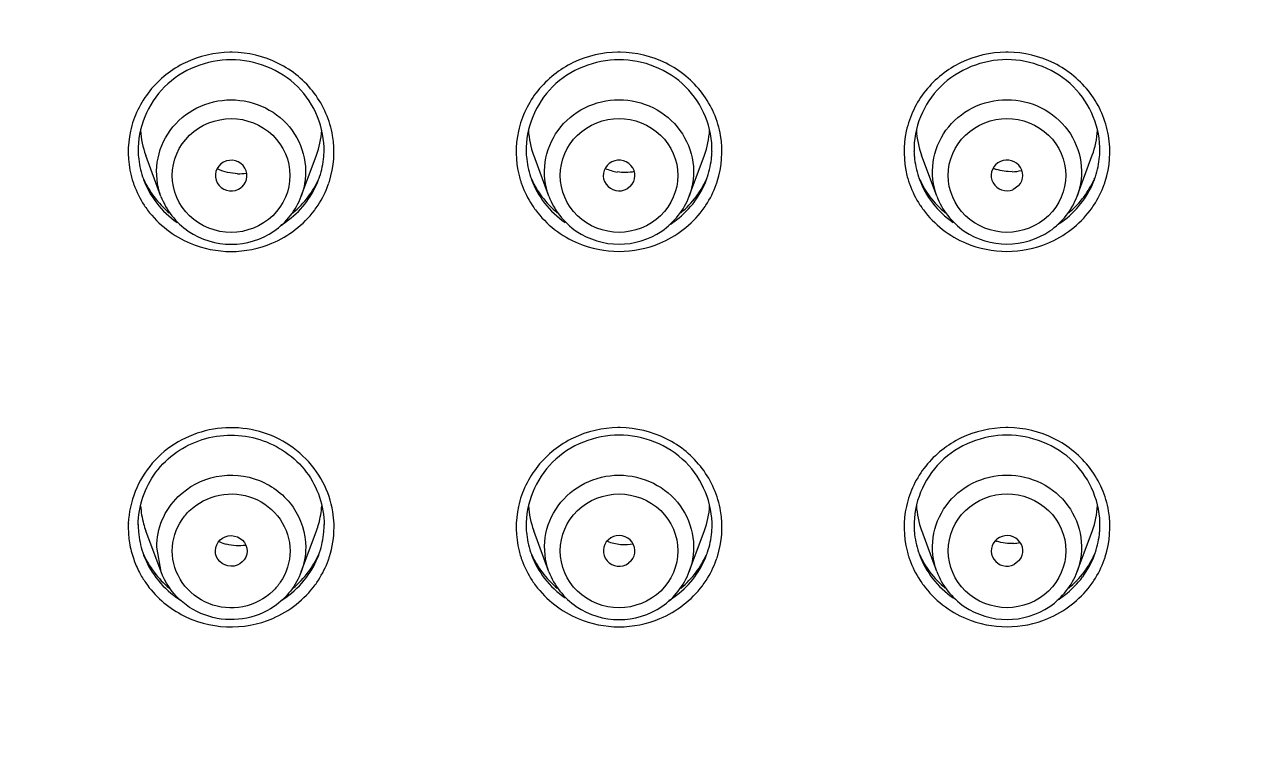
# Model space of a CAD drawing. Extents: x 1777 to 3131, y 3495 to 4487.
# Drawn here: x 2247.64 to 2271.13, y 4125.65 to 4139.43 of the extents above; entities that cross this region are included whole.
import ezdxf

# ---------------------------------------------------------------- set-up
doc = ezdxf.new("R2010")
doc.units = 0
doc.header["$LTSCALE"] = 30
doc.header["$MEASUREMENT"] = 0
for name, color, linetype in [('F3A55-R01_DXF_CONTINUOUS_LINE', 7, 'CONTINUOUS'), ('F3A55-R02_DXF_CONTINUOUS_LINE', 7, 'CONTINUOUS'), ('F3A55-R05_DXF_CONTINUOUS_LINE', 7, 'CONTINUOUS')]:
    doc.layers.add(name, color=color, linetype=linetype)

msp = doc.modelspace()

# ---------------------------------------------------------------- linework, layer by layer
at = {"layer": 'F3A55-R01_DXF_CONTINUOUS_LINE', "color": 9, "linetype": 'Continuous'}
for points, knots in [([(2270.712, 4163.746, 0), (2266.4, 4163.044, 0), (2257.911, 4160.772, 0), (2246.179, 4154.884, 0), (2235.945, 4146.772, 0), (2227.66, 4136.782, 0), (2221.685, 4125.343, 0), (2218.28, 4112.948, 0), (2217.602, 4100.143, 0), (2218.982, 4091.697, 0), (2220.111, 4087.607, 0)], [0, 0, 0, 0, 0.127245, 0.253926, 0.379838, 0.504912, 0.629214, 0.752955, 0.876432, 1, 1, 1, 1]), ([(2218.631, 4100.902, 0), (2218.629, 4107.961, 0), (2221.246, 4122.263, 0), (2232.518, 4140.929, 0), (2249.672, 4154.685, 0), (2263.658, 4159.473, 0), (2270.822, 4160.639, 0)], [0, 0, 0, 0, 0.246659, 0.495141, 0.746379, 1, 1, 1, 1]), ([(2219.682, 4100.723, 0), (2219.681, 4104.615, 0), (2220.475, 4112.433, 0), (2224.002, 4123.683, 0), (2229.73, 4134.05, 0), (2237.432, 4143.13, 0), (2246.816, 4150.577, 0), (2261.054, 4157.948, 0), (2281.172, 4161.836, 0), (2301.291, 4157.954, 0), (2315.533, 4150.591, 0), (2324.917, 4143.144, 0), (2332.626, 4134.07, 0), (2338.356, 4123.704, 0), (2341.887, 4112.455, 0), (2342.683, 4104.638, 0), (2342.683, 4100.746, 0)], [0, 0, 0, 0, 0.061575, 0.123304, 0.185315, 0.247693, 0.310467, 0.373601, 0.500005, 0.626397, 0.689539, 0.752312, 0.814687, 0.876699, 0.938429, 1, 1, 1, 1]), ([(2249.714, 4150.755, 0), (2245.526, 4148.286, 0), (2237.742, 4142.339, 0), (2228.627, 4130.911, 0), (2222.634, 4117.678, 0), (2220.968, 4108.144, 0), (2220.745, 4103.381, 0)], [0, 0, 0, 0, 0.252628, 0.50328, 0.752188, 1, 1, 1, 1])]:
    msp.add_open_spline(points, degree=3, knots=knots, dxfattribs=at)
at = {"layer": 'F3A55-R02_DXF_CONTINUOUS_LINE', "color": 7, "linetype": 'Continuous'}
for p, q in [((2249.908, 4129.306, 0), (2249.908, 4129.305, 0)), ((2253.246, 4129.305, 0), (2253.246, 4129.306, 0))]:
    msp.add_line(p, q, dxfattribs=at)
at = {"layer": 'F3A55-R02_DXF_CONTINUOUS_LINE', "color": 9, "linetype": 'Continuous'}
for centre, radius, start, end in [((2251.576, 4136.903, 0), 1.997, 89.3865, 90.6269), ((2258.976, 4136.904, 0), 1.997, 89.3865, 90.6269), ((2266.376, 4136.905, 0), 1.997, 89.3865, 90.6269), ((2251.461, 4137, 0), 1.849, 194.159, 197.7413), ((2258.861, 4137.001, 0), 1.849, 194.159, 197.7413), ((2266.261, 4137.002, 0), 1.849, 194.159, 197.7413), ((2251.459, 4136.999, 0), 1.846, 197.7439, 199.7641), ((2251.495, 4137.014, 0), 1.885, 199.8093, 213.1414), ((2251.647, 4137.065, 0), 1.705, 323.5496, 339.5798), ((2251.657, 4137.014, 0), 1.885, 326.7876, 340.1484), ((2251.692, 4136.999, 0), 1.847, 340.1961, 341.2587), ((2251.694, 4136.999, 0), 1.845, 341.2591, 342.2153), ((2258.859, 4137, 0), 1.846, 197.7439, 199.7641), ((2258.895, 4137.015, 0), 1.885, 199.8093, 213.1414), ((2259.047, 4137.066, 0), 1.705, 323.5496, 339.5798), ((2259.057, 4137.015, 0), 1.885, 326.7876, 340.1484), ((2259.092, 4137.001, 0), 1.847, 340.1961, 341.2587), ((2259.094, 4137, 0), 1.845, 341.2591, 342.2153), ((2266.259, 4137.001, 0), 1.846, 197.7439, 199.7641), ((2266.295, 4137.016, 0), 1.885, 199.8093, 213.1414), ((2266.447, 4137.067, 0), 1.705, 323.5496, 339.5798), ((2266.457, 4137.016, 0), 1.885, 326.7876, 340.1484), ((2266.492, 4137.002, 0), 1.847, 340.1961, 341.2587), ((2266.494, 4137.001, 0), 1.845, 341.2591, 342.2153), ((2251.499, 4137.016, 0), 1.889, 213.1406, 216.5846), ((2251.609, 4137.097, 0), 1.755, 307.3347, 323.4657), ((2251.652, 4137.017, 0), 1.891, 323.0975, 326.7901), ((2258.899, 4137.017, 0), 1.889, 213.1406, 216.5846), ((2259.009, 4137.098, 0), 1.755, 307.3347, 323.4657), ((2259.052, 4137.018, 0), 1.891, 323.0975, 326.7901), ((2266.299, 4137.018, 0), 1.889, 213.1406, 216.5846), ((2266.409, 4137.099, 0), 1.755, 307.3347, 323.4657), ((2266.452, 4137.019, 0), 1.891, 323.0975, 326.7901), ((2251.598, 4137.113, 0), 1.774, 301.819, 307.3032), ((2258.998, 4137.114, 0), 1.774, 301.819, 307.3032), ((2266.398, 4137.115, 0), 1.774, 301.819, 307.3032), ((2258.977, 4129.74, 0), 1.997, 89.3865, 90.6269), ((2266.377, 4129.741, 0), 1.997, 89.3865, 90.6269), ((2251.694, 4129.835, 0), 1.846, 2.0953, 9.2557), ((2251.436, 4129.835, 0), 1.822, 177.6268, 180.006), ((2251.459, 4129.835, 0), 1.845, 180.0194, 189.2553), ((2251.682, 4129.837, 0), 1.858, 342.435, 359.9351), ((2251.704, 4129.835, 0), 1.836, 0.009, 2.0923), ((2251.467, 4129.837, 0), 1.853, 189.275, 199.2994), ((2251.507, 4129.902, 0), 1.707, 200.4686, 216.8922), ((2251.647, 4129.902, 0), 1.707, 323.1239, 339.5476), ((2251.695, 4129.835, 0), 1.845, 340.3872, 342.4037), ((2258.862, 4129.837, 0), 1.849, 194.159, 197.7413), ((2258.86, 4129.836, 0), 1.846, 197.7439, 199.7641), ((2259.049, 4129.902, 0), 1.705, 323.5496, 339.5798), ((2259.095, 4129.836, 0), 1.845, 341.2591, 342.2153), ((2266.262, 4129.838, 0), 1.849, 194.159, 197.7413), ((2266.26, 4129.837, 0), 1.846, 197.7439, 199.7641), ((2266.449, 4129.903, 0), 1.705, 323.5496, 339.5798), ((2266.495, 4129.837, 0), 1.845, 341.2591, 342.2153), ((2251.484, 4129.844, 0), 1.872, 199.3123, 207.6564), ((2251.661, 4129.848, 0), 1.881, 327.0777, 340.3436), ((2258.896, 4129.851, 0), 1.885, 199.8093, 213.1414), ((2259.058, 4129.851, 0), 1.885, 326.7876, 340.1484), ((2259.093, 4129.836, 0), 1.847, 340.1961, 341.2587), ((2266.296, 4129.852, 0), 1.885, 199.8093, 213.1414), ((2266.458, 4129.852, 0), 1.885, 326.7876, 340.1484), ((2266.493, 4129.837, 0), 1.847, 340.1961, 341.2587), ((2251.496, 4129.851, 0), 1.885, 207.6802, 214.8175), ((2251.655, 4129.852, 0), 1.889, 323.8226, 327.0761), ((2258.9, 4129.853, 0), 1.889, 213.1406, 216.5846), ((2259.01, 4129.934, 0), 1.755, 307.3347, 323.4657), ((2259.053, 4129.854, 0), 1.891, 323.0975, 326.7901), ((2266.3, 4129.854, 0), 1.889, 213.1406, 216.5846), ((2266.41, 4129.935, 0), 1.755, 307.3347, 323.4657), ((2266.453, 4129.855, 0), 1.891, 323.0975, 326.7901), ((2251.552, 4129.944, 0), 1.768, 234.8854, 237.9281), ((2251.602, 4129.944, 0), 1.768, 302.0781, 305.1307), ((2258.999, 4129.949, 0), 1.774, 301.819, 307.3032), ((2266.399, 4129.95, 0), 1.774, 301.819, 307.3032)]:
    msp.add_arc(centre, radius, start, end, dxfattribs=at)
at = {"layer": 'F3A55-R02_DXF_CONTINUOUS_LINE', "color": 7, "linetype": 'Continuous'}
for centre, radius, start, end in [((2251.447, 4137.047, 0), 1.645, 181.4791, 184.8669), ((2251.474, 4137.05, 0), 1.671, 184.8874, 198.4229), ((2251.678, 4137.05, 0), 1.671, 341.5929, 355.1291), ((2251.705, 4137.048, 0), 1.645, 355.1496, 358.5448), ((2258.847, 4137.049, 0), 1.645, 181.4791, 184.8669), ((2258.874, 4137.051, 0), 1.671, 184.8874, 198.4229), ((2259.078, 4137.051, 0), 1.671, 341.5929, 355.1291), ((2259.105, 4137.049, 0), 1.645, 355.1496, 358.5448), ((2266.247, 4137.05, 0), 1.645, 181.4791, 184.8669), ((2266.274, 4137.052, 0), 1.671, 184.8874, 198.4229), ((2266.478, 4137.052, 0), 1.671, 341.5929, 355.1291), ((2266.505, 4137.05, 0), 1.645, 355.1496, 358.5448), ((2251.452, 4137.044, 0), 1.648, 198.4459, 200.3758), ((2251.488, 4137.184, 0), 1.731, 202.4822, 204.2406), ((2251.507, 4137.193, 0), 1.752, 204.2668, 216.8864), ((2251.644, 4137.193, 0), 1.752, 323.1297, 335.7493), ((2251.664, 4137.184, 0), 1.731, 335.7755, 337.5335), ((2251.7, 4137.044, 0), 1.648, 339.6404, 341.5699), ((2258.852, 4137.045, 0), 1.648, 198.4459, 200.3758), ((2258.888, 4137.185, 0), 1.731, 202.4822, 204.2406), ((2258.907, 4137.194, 0), 1.752, 204.2668, 216.8864), ((2259.044, 4137.194, 0), 1.752, 323.1297, 335.7493), ((2259.064, 4137.185, 0), 1.731, 335.7755, 337.5335), ((2259.1, 4137.045, 0), 1.648, 339.6404, 341.5699), ((2266.252, 4137.046, 0), 1.648, 198.4459, 200.3758), ((2266.288, 4137.186, 0), 1.731, 202.4822, 204.2406), ((2266.307, 4137.195, 0), 1.752, 204.2668, 216.8864), ((2266.444, 4137.195, 0), 1.752, 323.1297, 335.7493), ((2266.464, 4137.186, 0), 1.731, 335.7755, 337.5335), ((2266.5, 4137.046, 0), 1.648, 339.6404, 341.5699), ((2251.538, 4137.219, 0), 1.792, 216.9604, 230.4716), ((2251.614, 4137.219, 0), 1.792, 309.5446, 323.0558), ((2258.938, 4137.22, 0), 1.792, 216.9604, 230.4716), ((2259.014, 4137.22, 0), 1.792, 309.5446, 323.0558), ((2266.338, 4137.221, 0), 1.792, 216.9604, 230.4716), ((2266.414, 4137.221, 0), 1.792, 309.5446, 323.0558), ((2251.456, 4129.887, 0), 1.653, 180.0169, 184.9002), ((2251.485, 4129.89, 0), 1.682, 184.9142, 198.5118), ((2251.669, 4129.89, 0), 1.682, 341.5044, 355.102), ((2251.698, 4129.887, 0), 1.653, 355.1159, 359.9993), ((2258.848, 4129.884, 0), 1.645, 181.4791, 184.8669), ((2258.875, 4129.887, 0), 1.671, 184.8874, 198.4229), ((2259.079, 4129.887, 0), 1.671, 341.5929, 355.1291), ((2259.106, 4129.884, 0), 1.645, 355.1496, 358.5448), ((2266.248, 4129.885, 0), 1.645, 181.4791, 184.8669), ((2266.275, 4129.888, 0), 1.671, 184.8874, 198.4229), ((2266.479, 4129.888, 0), 1.671, 341.5929, 355.1291), ((2266.506, 4129.885, 0), 1.645, 355.1496, 358.5448), ((2251.47, 4129.886, 0), 1.667, 198.5403, 200.3725), ((2251.485, 4130.018, 0), 1.727, 202.5446, 204.2339), ((2251.501, 4130.025, 0), 1.744, 204.2467, 212.5574), ((2251.648, 4130.028, 0), 1.75, 323.1156, 335.7516), ((2251.669, 4130.018, 0), 1.727, 335.7823, 337.4716), ((2251.684, 4129.886, 0), 1.667, 339.6436, 341.4758), ((2258.853, 4129.881, 0), 1.648, 198.4459, 200.3758), ((2258.889, 4130.021, 0), 1.731, 202.4822, 204.2406), ((2258.908, 4130.03, 0), 1.752, 204.2668, 216.8864), ((2259.045, 4130.03, 0), 1.752, 323.1297, 335.7493), ((2259.065, 4130.021, 0), 1.731, 335.7755, 337.5335), ((2259.101, 4129.881, 0), 1.648, 339.6404, 341.5699), ((2266.253, 4129.882, 0), 1.648, 198.4459, 200.3758), ((2266.289, 4130.022, 0), 1.731, 202.4822, 204.2406), ((2266.308, 4130.031, 0), 1.752, 204.2668, 216.8864), ((2266.445, 4130.031, 0), 1.752, 323.1297, 335.7493), ((2266.465, 4130.022, 0), 1.731, 335.7755, 337.5335), ((2266.501, 4129.882, 0), 1.648, 339.6404, 341.5699), ((2251.507, 4130.029, 0), 1.751, 212.5558, 216.9072), ((2251.54, 4130.056, 0), 1.794, 216.9687, 230.461), ((2251.614, 4130.056, 0), 1.794, 309.5483, 323.0474), ((2258.939, 4130.056, 0), 1.792, 216.9604, 230.4716), ((2259.015, 4130.056, 0), 1.792, 309.5446, 323.0558), ((2266.339, 4130.057, 0), 1.792, 216.9604, 230.4716), ((2266.415, 4130.057, 0), 1.792, 309.5446, 323.0558)]:
    msp.add_arc(centre, radius, start, end, dxfattribs=at)
at = {"layer": 'F3A55-R02_DXF_CONTINUOUS_LINE', "color": 9, "linetype": 'Continuous'}
for points, knots in [([(2227.084, 4125.924, 0), (2229.391, 4130.577, 0), (2235.333, 4139.332, 0), (2247.419, 4149.643, 0), (2261.862, 4156.518, 0), (2272.402, 4158.486, 0), (2277.699, 4158.784, 0)], [0, 0, 0, 0, 0.24713, 0.496361, 0.747542, 1, 1, 1, 1]), ([(2281.173, 4157.744, 0), (2277.314, 4157.744, 0), (2269.584, 4157.007, 0), (2258.444, 4153.737, 0), (2248.168, 4148.425, 0), (2239.157, 4141.272, 0), (2231.756, 4132.55, 0), (2226.254, 4122.592, 0), (2222.864, 4111.786, 0), (2222.101, 4104.277, 0), (2222.102, 4100.539, 0)], [0, 0, 0, 0, 0.126979, 0.253656, 0.379783, 0.505185, 0.629798, 0.753677, 0.876989, 1, 1, 1, 1]), ([(2222.519, 4100.518, 0), (2222.519, 4104.231, 0), (2223.276, 4111.687, 0), (2226.642, 4122.416, 0), (2232.106, 4132.304, 0), (2239.454, 4140.964, 0), (2248.401, 4148.066, 0), (2258.604, 4153.341, 0), (2269.666, 4156.588, 0), (2277.341, 4157.319, 0), (2281.173, 4157.32, 0)], [0, 0, 0, 0, 0.123011, 0.246323, 0.370202, 0.494815, 0.620217, 0.746344, 0.873021, 1, 1, 1, 1]), ([(2228.713, 4110.127, 0), (2229.653, 4115.292, 0), (2233.211, 4125.432, 0), (2242.974, 4138.273, 0), (2256.242, 4147.674, 0), (2266.618, 4151.069, 0), (2271.927, 4151.976, 0)], [0, 0, 0, 0, 0.24678, 0.495573, 0.746799, 1, 1, 1, 1]), ([(2251.554, 4138.9, 0), (2251.263, 4138.897, 0), (2250.676, 4138.762, 0), (2249.976, 4138.209, 0), (2249.59, 4137.413, 0), (2249.6, 4136.822, 0), (2249.669, 4136.548, 0)], [0, 0, 0, 0, 0.254236, 0.505575, 0.753509, 1, 1, 1, 1]), ([(2253.451, 4136.435, 0), (2253.54, 4136.714, 0), (2253.584, 4137.325, 0), (2253.217, 4138.164, 0), (2252.505, 4138.753, 0), (2251.899, 4138.897, 0), (2251.597, 4138.9, 0)], [0, 0, 0, 0, 0.24662, 0.494418, 0.745686, 1, 1, 1, 1]), ([(2258.954, 4138.901, 0), (2258.663, 4138.898, 0), (2258.076, 4138.763, 0), (2257.376, 4138.21, 0), (2256.99, 4137.414, 0), (2257, 4136.823, 0), (2257.069, 4136.549, 0)], [0, 0, 0, 0, 0.254236, 0.505575, 0.753509, 1, 1, 1, 1]), ([(2260.851, 4136.436, 0), (2260.94, 4136.715, 0), (2260.984, 4137.326, 0), (2260.617, 4138.165, 0), (2259.905, 4138.754, 0), (2259.299, 4138.898, 0), (2258.997, 4138.901, 0)], [0, 0, 0, 0, 0.24662, 0.494418, 0.745686, 1, 1, 1, 1]), ([(2266.354, 4138.902, 0), (2266.063, 4138.899, 0), (2265.476, 4138.764, 0), (2264.776, 4138.211, 0), (2264.39, 4137.415, 0), (2264.4, 4136.824, 0), (2264.469, 4136.55, 0)], [0, 0, 0, 0, 0.254236, 0.505575, 0.753509, 1, 1, 1, 1]), ([(2268.251, 4136.437, 0), (2268.34, 4136.716, 0), (2268.384, 4137.327, 0), (2268.017, 4138.166, 0), (2267.305, 4138.755, 0), (2266.699, 4138.899, 0), (2266.397, 4138.902, 0)], [0, 0, 0, 0, 0.24662, 0.494418, 0.745686, 1, 1, 1, 1]), ([(2253.328, 4130.695, 0), (2253.134, 4131.064, 0), (2252.469, 4131.687, 0), (2251.134, 4131.828, 0), (2249.97, 4131.163, 0), (2249.632, 4130.321, 0), (2249.615, 4129.91, 0)], [0, 0, 0, 0, 0.249381, 0.502551, 0.753689, 1, 1, 1, 1]), ([(2258.955, 4131.737, 0), (2258.664, 4131.733, 0), (2258.077, 4131.599, 0), (2257.377, 4131.046, 0), (2256.991, 4130.25, 0), (2257.001, 4129.659, 0), (2257.07, 4129.385, 0)], [0, 0, 0, 0, 0.254236, 0.505575, 0.753509, 1, 1, 1, 1]), ([(2260.852, 4129.272, 0), (2260.941, 4129.55, 0), (2260.986, 4130.161, 0), (2260.618, 4131.001, 0), (2259.906, 4131.59, 0), (2259.3, 4131.733, 0), (2258.998, 4131.737, 0)], [0, 0, 0, 0, 0.24662, 0.494418, 0.745686, 1, 1, 1, 1]), ([(2266.355, 4131.738, 0), (2266.064, 4131.734, 0), (2265.477, 4131.6, 0), (2264.777, 4131.047, 0), (2264.391, 4130.251, 0), (2264.401, 4129.66, 0), (2264.47, 4129.386, 0)], [0, 0, 0, 0, 0.254236, 0.505575, 0.753509, 1, 1, 1, 1]), ([(2268.252, 4129.273, 0), (2268.341, 4129.551, 0), (2268.386, 4130.162, 0), (2268.018, 4131.002, 0), (2267.306, 4131.591, 0), (2266.7, 4131.734, 0), (2266.398, 4131.738, 0)], [0, 0, 0, 0, 0.24662, 0.494418, 0.745686, 1, 1, 1, 1]), ([(2250.626, 4128.172, 0), (2250.889, 4128.031, 0), (2251.487, 4127.867, 0), (2252.097, 4127.979, 0), (2252.372, 4128.097, 0)], [0, 0, 0, 0, 0.499695, 1, 1, 1, 1])]:
    msp.add_open_spline(points, degree=3, knots=knots, dxfattribs=at)
at = {"layer": 'F3A55-R02_DXF_CONTINUOUS_LINE', "color": 7, "linetype": 'Continuous'}
for points, knots in [([(2251.576, 4138.757, 0), (2251.119, 4138.757, 0), (2250.175, 4138.395, 0), (2249.792, 4137.449, 0), (2249.803, 4137.005, 0)], [0, 0, 0, 0, 0.507035, 1, 1, 1, 1]), ([(2253.349, 4137.006, 0), (2253.36, 4137.45, 0), (2252.977, 4138.396, 0), (2252.033, 4138.758, 0), (2251.576, 4138.757, 0)], [0, 0, 0, 0, 0.492965, 1, 1, 1, 1]), ([(2258.976, 4138.759, 0), (2258.519, 4138.758, 0), (2257.575, 4138.396, 0), (2257.192, 4137.45, 0), (2257.203, 4137.006, 0)], [0, 0, 0, 0, 0.507035, 1, 1, 1, 1]), ([(2260.749, 4137.007, 0), (2260.76, 4137.451, 0), (2260.377, 4138.397, 0), (2259.433, 4138.759, 0), (2258.976, 4138.759, 0)], [0, 0, 0, 0, 0.492965, 1, 1, 1, 1]), ([(2266.376, 4138.76, 0), (2265.919, 4138.76, 0), (2264.975, 4138.398, 0), (2264.592, 4137.451, 0), (2264.603, 4137.007, 0)], [0, 0, 0, 0, 0.507035, 1, 1, 1, 1]), ([(2268.149, 4137.008, 0), (2268.16, 4137.452, 0), (2267.777, 4138.398, 0), (2266.833, 4138.76, 0), (2266.376, 4138.76, 0)], [0, 0, 0, 0, 0.492965, 1, 1, 1, 1]), ([(2249.804, 4129.882, 0), (2249.804, 4130.235, 0), (2250.051, 4130.968, 0), (2250.997, 4131.619, 0), (2252.15, 4131.624, 0), (2252.793, 4131.178, 0), (2253.01, 4130.89, 0)], [0, 0, 0, 0, 0.245001, 0.49554, 0.749435, 1, 1, 1, 1]), ([(2258.977, 4131.594, 0), (2258.52, 4131.594, 0), (2257.576, 4131.232, 0), (2257.193, 4130.286, 0), (2257.204, 4129.842, 0)], [0, 0, 0, 0, 0.507035, 1, 1, 1, 1]), ([(2260.75, 4129.843, 0), (2260.761, 4130.287, 0), (2260.378, 4131.233, 0), (2259.434, 4131.594, 0), (2258.977, 4131.594, 0)], [0, 0, 0, 0, 0.492965, 1, 1, 1, 1]), ([(2266.377, 4131.595, 0), (2265.92, 4131.595, 0), (2264.976, 4131.233, 0), (2264.593, 4130.287, 0), (2264.604, 4129.843, 0)], [0, 0, 0, 0, 0.507035, 1, 1, 1, 1]), ([(2268.15, 4129.844, 0), (2268.161, 4130.288, 0), (2267.778, 4131.234, 0), (2266.834, 4131.595, 0), (2266.377, 4131.595, 0)], [0, 0, 0, 0, 0.492965, 1, 1, 1, 1])]:
    msp.add_open_spline(points, degree=3, knots=knots, dxfattribs=at)
at = {"layer": 'F3A55-R02_DXF_CONTINUOUS_LINE', "color": 9, "linetype": 'Continuous'}
for points in [[(2249.907, 4136.47, 0), (2249.966, 4136.31, 0), (2250.052, 4136.157, 0), (2250.156, 4136.021, 0)], [(2257.307, 4136.471, 0), (2257.366, 4136.311, 0), (2257.452, 4136.158, 0), (2257.556, 4136.023, 0)], [(2264.707, 4136.472, 0), (2264.766, 4136.312, 0), (2264.852, 4136.159, 0), (2264.956, 4136.024, 0)], [(2249.982, 4135.89, 0), (2250.187, 4135.614, 0), (2250.479, 4135.388, 0), (2250.797, 4135.255, 0)], [(2250.156, 4136.021, 0), (2250.266, 4135.88, 0), (2250.4, 4135.754, 0), (2250.547, 4135.652, 0)], [(2252.355, 4135.255, 0), (2252.67, 4135.387, 0), (2252.959, 4135.609, 0), (2253.164, 4135.882, 0)], [(2257.382, 4135.891, 0), (2257.587, 4135.615, 0), (2257.879, 4135.389, 0), (2258.197, 4135.256, 0)], [(2257.556, 4136.023, 0), (2257.666, 4135.881, 0), (2257.8, 4135.755, 0), (2257.947, 4135.653, 0)], [(2259.755, 4135.256, 0), (2260.07, 4135.388, 0), (2260.359, 4135.61, 0), (2260.564, 4135.883, 0)], [(2264.782, 4135.892, 0), (2264.987, 4135.616, 0), (2265.279, 4135.39, 0), (2265.597, 4135.257, 0)], [(2264.956, 4136.024, 0), (2265.066, 4135.882, 0), (2265.2, 4135.756, 0), (2265.347, 4135.654, 0)], [(2267.155, 4135.257, 0), (2267.47, 4135.389, 0), (2267.759, 4135.611, 0), (2267.964, 4135.884, 0)], [(2250.797, 4135.255, 0), (2251.041, 4135.153, 0), (2251.311, 4135.099, 0), (2251.576, 4135.099, 0)], [(2251.576, 4135.099, 0), (2251.841, 4135.099, 0), (2252.111, 4135.153, 0), (2252.355, 4135.255, 0)], [(2258.197, 4135.256, 0), (2258.441, 4135.154, 0), (2258.711, 4135.1, 0), (2258.976, 4135.1, 0)], [(2258.976, 4135.1, 0), (2259.241, 4135.1, 0), (2259.511, 4135.154, 0), (2259.755, 4135.256, 0)], [(2265.597, 4135.257, 0), (2265.841, 4135.155, 0), (2266.111, 4135.101, 0), (2266.376, 4135.101, 0)], [(2266.376, 4135.101, 0), (2266.641, 4135.101, 0), (2266.911, 4135.155, 0), (2267.155, 4135.257, 0)], [(2253.516, 4130.132, 0), (2253.484, 4130.327, 0), (2253.42, 4130.52, 0), (2253.328, 4130.695, 0)], [(2257.308, 4129.307, 0), (2257.367, 4129.146, 0), (2257.453, 4128.994, 0), (2257.557, 4128.858, 0)], [(2264.708, 4129.308, 0), (2264.767, 4129.147, 0), (2264.853, 4128.995, 0), (2264.957, 4128.859, 0)], [(2250.142, 4128.877, 0), (2250.251, 4128.732, 0), (2250.386, 4128.602, 0), (2250.535, 4128.497, 0)], [(2252.62, 4128.498, 0), (2252.769, 4128.602, 0), (2252.903, 4128.732, 0), (2253.012, 4128.878, 0)], [(2257.557, 4128.858, 0), (2257.667, 4128.716, 0), (2257.801, 4128.59, 0), (2257.948, 4128.489, 0)], [(2264.957, 4128.859, 0), (2265.067, 4128.717, 0), (2265.201, 4128.592, 0), (2265.348, 4128.49, 0)], [(2249.948, 4128.774, 0), (2250.121, 4128.526, 0), (2250.36, 4128.315, 0), (2250.626, 4128.172, 0)], [(2252.372, 4128.097, 0), (2252.688, 4128.233, 0), (2252.977, 4128.46, 0), (2253.179, 4128.737, 0)], [(2257.383, 4128.727, 0), (2257.588, 4128.451, 0), (2257.88, 4128.225, 0), (2258.198, 4128.092, 0)], [(2259.756, 4128.092, 0), (2260.071, 4128.223, 0), (2260.36, 4128.446, 0), (2260.565, 4128.719, 0)], [(2264.783, 4128.728, 0), (2264.988, 4128.452, 0), (2265.28, 4128.226, 0), (2265.598, 4128.093, 0)], [(2267.156, 4128.093, 0), (2267.471, 4128.224, 0), (2267.76, 4128.447, 0), (2267.965, 4128.72, 0)], [(2258.198, 4128.092, 0), (2258.442, 4127.989, 0), (2258.712, 4127.935, 0), (2258.977, 4127.936, 0)], [(2258.977, 4127.936, 0), (2259.242, 4127.936, 0), (2259.512, 4127.989, 0), (2259.756, 4128.092, 0)], [(2265.598, 4128.093, 0), (2265.842, 4127.99, 0), (2266.112, 4127.937, 0), (2266.377, 4127.937, 0)], [(2266.377, 4127.937, 0), (2266.642, 4127.937, 0), (2266.912, 4127.99, 0), (2267.156, 4128.093, 0)]]:
    msp.add_open_spline(points, degree=3, dxfattribs=at)
at = {"layer": 'F3A55-R02_DXF_CONTINUOUS_LINE', "color": 7, "linetype": 'Continuous'}
for points in [[(2253.01, 4130.89, 0), (2253.119, 4130.746, 0), (2253.205, 4130.583, 0), (2253.263, 4130.413, 0)], [(2253.263, 4130.413, 0), (2253.32, 4130.243, 0), (2253.35, 4130.062, 0), (2253.35, 4129.883, 0)]]:
    msp.add_open_spline(points, degree=3, dxfattribs=at)
at = {"layer": 'F3A55-R05_DXF_CONTINUOUS_LINE', "color": 7, "linetype": 'Continuous'}
for p, q in [((2250.238, 4136.151, 0), (2249.948, 4136.933, 0)), ((2252.914, 4136.152, 0), (2253.204, 4136.934, 0)), ((2257.638, 4136.153, 0), (2257.348, 4136.934, 0)), ((2260.314, 4136.153, 0), (2260.604, 4136.935, 0)), ((2265.038, 4136.154, 0), (2264.748, 4136.935, 0)), ((2267.714, 4136.154, 0), (2268.004, 4136.936, 0)), ((2251.778, 4136.328, 0), (2251.766, 4136.318, 0)), ((2259.191, 4136.342, 0), (2259.133, 4136.297, 0)), ((2266.603, 4136.355, 0), (2266.489, 4136.278, 0)), ((2250.239, 4128.987, 0), (2249.949, 4129.769, 0)), ((2252.915, 4128.988, 0), (2253.205, 4129.77, 0)), ((2257.639, 4128.988, 0), (2257.349, 4129.77, 0)), ((2260.315, 4128.989, 0), (2260.605, 4129.771, 0)), ((2265.039, 4128.989, 0), (2264.749, 4129.771, 0)), ((2267.715, 4128.99, 0), (2268.005, 4129.772, 0)), ((2259.206, 4129.194, 0), (2259.159, 4129.15, 0)), ((2266.617, 4129.208, 0), (2266.513, 4129.124, 0))]:
    msp.add_line(p, q, dxfattribs=at)
at = {"layer": 'F3A55-R05_DXF_CONTINUOUS_LINE', "color": 9, "linetype": 'Continuous'}
msp.add_line((2250.239, 4128.987, 0), (2250.156, 4129.453, 0), dxfattribs=at)
at = {"layer": 'F3A55-R05_DXF_CONTINUOUS_LINE', "color": 7, "linetype": 'Continuous'}
for centre, radius, start, end in [((2251.484, 4137.503, 0), 1.639, 183.1857, 200.3406), ((2251.667, 4137.503, 0), 1.639, 339.6761, 356.8005), ((2258.884, 4137.504, 0), 1.639, 183.1857, 200.3406), ((2259.067, 4137.504, 0), 1.639, 339.6761, 356.8005), ((2266.284, 4137.505, 0), 1.639, 183.1857, 200.3406), ((2266.467, 4137.505, 0), 1.639, 339.6761, 356.8005), ((2251.723, 4137.534, 0), 0.951, 268.5277, 278.7306), ((2259.087, 4137.531, 0), 0.927, 246.2539, 261.0321), ((2266.447, 4137.52, 0), 0.897, 248.5626, 252.1574), ((2266.449, 4137.536, 0), 0.915, 271.6288, 282.8178), ((2251.486, 4130.339, 0), 1.639, 183.3183, 195.5359), ((2251.668, 4130.339, 0), 1.639, 344.6285, 356.6986), ((2258.885, 4130.34, 0), 1.639, 183.1857, 200.3406), ((2259.068, 4130.34, 0), 1.639, 339.6761, 356.8005), ((2266.285, 4130.341, 0), 1.639, 183.1857, 200.3406), ((2266.468, 4130.341, 0), 1.639, 339.6761, 356.8005), ((2251.475, 4130.336, 0), 1.628, 195.5418, 200.368), ((2251.679, 4130.336, 0), 1.628, 339.6476, 344.623), ((2251.722, 4130.394, 0), 0.912, 245.809, 255.3188), ((2259.082, 4130.386, 0), 0.88, 248.1699, 250.0823), ((2259.088, 4130.404, 0), 0.899, 250.1342, 266.9226), ((2259.087, 4130.403, 0), 0.897, 266.9864, 279.4857), ((2266.446, 4130.387, 0), 0.86, 250.4163, 252.0787), ((2266.45, 4130.402, 0), 0.876, 273.8434, 281.2538)]:
    msp.add_arc(centre, radius, start, end, dxfattribs=at)
for centre, major_axis, ratio, start_param, end_param in [((2251.577, 4136.547, 0), (0.302, -0.006), 0.968406, -0.822483, 5.40794), ((2258.977, 4136.548, 0), (0.302, -0.005), 0.968643, -0.765987, 5.268518), ((2266.377, 4136.549, 0), (0.302, -0.003), 0.968813, -0.714622, 5.103417), ((2258.978, 4129.384, 0), (0.302, -0.004), 0.968358, -0.699, 5.368323), ((2266.378, 4129.385, 0), (0.301, -0.002), 0.968524, -0.6457, 5.184362)]:
    msp.add_ellipse(centre, major_axis=major_axis, ratio=ratio, start_param=start_param, end_param=end_param, dxfattribs=at)
msp.add_ellipse((2251.578, 4129.383, 0), major_axis=(0.302, -0.005), ratio=0.968125, dxfattribs=at)
at = {"layer": 'F3A55-R05_DXF_CONTINUOUS_LINE', "color": 9, "linetype": 'Continuous'}
for points, knots in [([(2250.238, 4136.151, 0), (2250.163, 4136.356, 0), (2250.112, 4136.81, 0), (2250.371, 4137.443, 0), (2250.898, 4137.888, 0), (2251.351, 4137.993, 0), (2251.576, 4137.993, 0)], [0, 0, 0, 0, 0.246713, 0.49443, 0.745673, 1, 1, 1, 1]), ([(2251.576, 4137.993, 0), (2251.8, 4137.993, 0), (2252.253, 4137.888, 0), (2252.781, 4137.444, 0), (2253.04, 4136.811, 0), (2252.99, 4136.356, 0), (2252.914, 4136.152, 0)], [0, 0, 0, 0, 0.254323, 0.505555, 0.75328, 1, 1, 1, 1]), ([(2257.638, 4136.153, 0), (2257.563, 4136.357, 0), (2257.512, 4136.811, 0), (2257.771, 4137.445, 0), (2258.298, 4137.889, 0), (2258.751, 4137.994, 0), (2258.976, 4137.994, 0)], [0, 0, 0, 0, 0.246713, 0.49443, 0.745673, 1, 1, 1, 1]), ([(2258.976, 4137.994, 0), (2259.2, 4137.994, 0), (2259.653, 4137.889, 0), (2260.181, 4137.445, 0), (2260.44, 4136.812, 0), (2260.39, 4136.357, 0), (2260.314, 4136.153, 0)], [0, 0, 0, 0, 0.254321, 0.505559, 0.753282, 1, 1, 1, 1]), ([(2265.038, 4136.154, 0), (2264.963, 4136.358, 0), (2264.912, 4136.812, 0), (2265.171, 4137.446, 0), (2265.698, 4137.89, 0), (2266.151, 4137.995, 0), (2266.376, 4137.995, 0)], [0, 0, 0, 0, 0.246713, 0.49443, 0.745673, 1, 1, 1, 1]), ([(2266.376, 4137.995, 0), (2266.6, 4137.996, 0), (2267.053, 4137.89, 0), (2267.581, 4137.446, 0), (2267.84, 4136.813, 0), (2267.79, 4136.358, 0), (2267.714, 4136.154, 0)], [0, 0, 0, 0, 0.254318, 0.505545, 0.753269, 1, 1, 1, 1]), ([(2251.576, 4135.462, 0), (2251.291, 4135.462, 0), (2250.702, 4135.688, 0), (2250.331, 4136.548, 0), (2250.702, 4137.409, 0), (2251.291, 4137.635, 0), (2251.576, 4137.635, 0)], [0, 0, 0, 0, 0.252859, 0.499988, 0.747122, 1, 1, 1, 1]), ([(2251.576, 4137.635, 0), (2251.861, 4137.636, 0), (2252.45, 4137.409, 0), (2252.821, 4136.549, 0), (2252.45, 4135.688, 0), (2251.861, 4135.462, 0), (2251.576, 4135.462, 0)], [0, 0, 0, 0, 0.252859, 0.499988, 0.747122, 1, 1, 1, 1]), ([(2258.976, 4135.463, 0), (2258.691, 4135.463, 0), (2258.102, 4135.689, 0), (2257.731, 4136.549, 0), (2258.102, 4137.41, 0), (2258.691, 4137.636, 0), (2258.976, 4137.637, 0)], [0, 0, 0, 0, 0.252859, 0.499988, 0.747122, 1, 1, 1, 1]), ([(2258.976, 4137.637, 0), (2259.261, 4137.637, 0), (2259.85, 4137.41, 0), (2260.221, 4136.55, 0), (2259.85, 4135.689, 0), (2259.261, 4135.463, 0), (2258.976, 4135.463, 0)], [0, 0, 0, 0, 0.252859, 0.499988, 0.747122, 1, 1, 1, 1]), ([(2266.376, 4135.464, 0), (2266.091, 4135.464, 0), (2265.502, 4135.69, 0), (2265.131, 4136.55, 0), (2265.502, 4137.411, 0), (2266.091, 4137.638, 0), (2266.376, 4137.638, 0)], [0, 0, 0, 0, 0.252859, 0.499988, 0.747122, 1, 1, 1, 1]), ([(2266.376, 4137.638, 0), (2266.661, 4137.638, 0), (2267.25, 4137.411, 0), (2267.621, 4136.551, 0), (2267.25, 4135.69, 0), (2266.661, 4135.464, 0), (2266.376, 4135.464, 0)], [0, 0, 0, 0, 0.252859, 0.499988, 0.747122, 1, 1, 1, 1]), ([(2250.566, 4130.42, 0), (2250.761, 4130.612, 0), (2251.281, 4130.883, 0), (2252.143, 4130.803, 0), (2252.824, 4130.274, 0), (2252.998, 4129.721, 0), (2252.999, 4129.453, 0)], [0, 0, 0, 0, 0.251321, 0.504345, 0.754245, 1, 1, 1, 1]), ([(2257.639, 4128.988, 0), (2257.564, 4129.192, 0), (2257.513, 4129.647, 0), (2257.772, 4130.28, 0), (2258.299, 4130.725, 0), (2258.752, 4130.83, 0), (2258.977, 4130.83, 0)], [0, 0, 0, 0, 0.246713, 0.49443, 0.745673, 1, 1, 1, 1]), ([(2258.977, 4130.83, 0), (2259.201, 4130.83, 0), (2259.654, 4130.725, 0), (2260.182, 4130.281, 0), (2260.441, 4129.648, 0), (2260.391, 4129.193, 0), (2260.315, 4128.989, 0)], [0, 0, 0, 0, 0.254323, 0.505555, 0.75328, 1, 1, 1, 1]), ([(2265.039, 4128.989, 0), (2264.964, 4129.193, 0), (2264.913, 4129.648, 0), (2265.172, 4130.281, 0), (2265.699, 4130.726, 0), (2266.152, 4130.831, 0), (2266.377, 4130.831, 0)], [0, 0, 0, 0, 0.246718, 0.494441, 0.745679, 1, 1, 1, 1]), ([(2266.377, 4130.831, 0), (2266.601, 4130.831, 0), (2267.054, 4130.726, 0), (2267.582, 4130.282, 0), (2267.841, 4129.649, 0), (2267.791, 4129.194, 0), (2267.715, 4128.99, 0)], [0, 0, 0, 0, 0.254335, 0.505581, 0.753287, 1, 1, 1, 1]), ([(2250.778, 4130.148, 0), (2250.933, 4130.299, 0), (2251.343, 4130.514, 0), (2252.024, 4130.45, 0), (2252.562, 4130.033, 0), (2252.7, 4129.596, 0), (2252.7, 4129.385, 0)], [0, 0, 0, 0, 0.251337, 0.504345, 0.754229, 1, 1, 1, 1]), ([(2258.977, 4128.299, 0), (2258.692, 4128.298, 0), (2258.103, 4128.525, 0), (2257.732, 4129.385, 0), (2258.103, 4130.246, 0), (2258.692, 4130.472, 0), (2258.977, 4130.472, 0)], [0, 0, 0, 0, 0.252859, 0.499988, 0.747122, 1, 1, 1, 1]), ([(2258.977, 4130.472, 0), (2259.262, 4130.472, 0), (2259.851, 4130.246, 0), (2260.222, 4129.386, 0), (2259.851, 4128.525, 0), (2259.262, 4128.299, 0), (2258.977, 4128.299, 0)], [0, 0, 0, 0, 0.252859, 0.499988, 0.747122, 1, 1, 1, 1]), ([(2266.377, 4128.3, 0), (2266.092, 4128.3, 0), (2265.503, 4128.526, 0), (2265.132, 4129.386, 0), (2265.503, 4130.247, 0), (2266.092, 4130.473, 0), (2266.377, 4130.473, 0)], [0, 0, 0, 0, 0.252859, 0.499988, 0.747122, 1, 1, 1, 1]), ([(2266.377, 4130.473, 0), (2266.662, 4130.473, 0), (2267.251, 4130.247, 0), (2267.622, 4129.387, 0), (2267.251, 4128.526, 0), (2266.662, 4128.3, 0), (2266.377, 4128.3, 0)], [0, 0, 0, 0, 0.252859, 0.499988, 0.747122, 1, 1, 1, 1]), ([(2250.156, 4129.453, 0), (2250.155, 4129.631, 0), (2250.229, 4129.991, 0), (2250.437, 4130.294, 0), (2250.566, 4130.42, 0)], [0, 0, 0, 0, 0.497793, 1, 1, 1, 1]), ([(2250.454, 4129.384, 0), (2250.454, 4129.594, 0), (2250.546, 4129.883, 0), (2250.727, 4130.098, 0), (2250.778, 4130.148, 0)], [0, 0, 0, 0, 0.745726, 1, 1, 1, 1]), ([(2252.376, 4128.621, 0), (2252.221, 4128.469, 0), (2251.811, 4128.255, 0), (2251.13, 4128.318, 0), (2250.592, 4128.736, 0), (2250.454, 4129.173, 0), (2250.454, 4129.384, 0)], [0, 0, 0, 0, 0.251337, 0.504345, 0.754229, 1, 1, 1, 1]), ([(2252.7, 4129.385, 0), (2252.7, 4129.175, 0), (2252.609, 4128.886, 0), (2252.427, 4128.671, 0), (2252.376, 4128.621, 0)], [0, 0, 0, 0, 0.745726, 1, 1, 1, 1])]:
    msp.add_open_spline(points, degree=3, knots=knots, dxfattribs=at)
at = {"layer": 'F3A55-R05_DXF_CONTINUOUS_LINE', "color": 7, "linetype": 'Continuous'}
for points in [[(2251.699, 4136.583, 0), (2251.571, 4136.586, 0), (2251.442, 4136.616, 0), (2251.326, 4136.67, 0)], [(2259.266, 4136.622, 0), (2259.16, 4136.601, 0), (2259.049, 4136.599, 0), (2258.942, 4136.616, 0)], [(2266.475, 4136.622, 0), (2266.373, 4136.619, 0), (2266.269, 4136.634, 0), (2266.172, 4136.665, 0)], [(2251.85, 4129.49, 0), (2251.731, 4129.473, 0), (2251.607, 4129.481, 0), (2251.491, 4129.511, 0)], [(2266.508, 4129.528, 0), (2266.399, 4129.52, 0), (2266.286, 4129.534, 0), (2266.182, 4129.568, 0)], [(2252.915, 4128.988, 0), (2252.866, 4128.855, 0), (2252.795, 4128.729, 0), (2252.708, 4128.618, 0)], [(2252.708, 4128.618, 0), (2252.619, 4128.505, 0), (2252.513, 4128.405, 0), (2252.395, 4128.325, 0)]]:
    msp.add_open_spline(points, degree=3, dxfattribs=at)
for points, knots in [([(2250.238, 4136.151, 0), (2250.336, 4135.888, 0), (2250.711, 4135.409, 0), (2251.292, 4135.237, 0), (2251.576, 4135.237, 0)], [0, 0, 0, 0, 0.497254, 1, 1, 1, 1]), ([(2251.576, 4135.237, 0), (2251.861, 4135.237, 0), (2252.441, 4135.41, 0), (2252.816, 4135.888, 0), (2252.914, 4136.152, 0)], [0, 0, 0, 0, 0.502747, 1, 1, 1, 1]), ([(2257.638, 4136.153, 0), (2257.736, 4135.889, 0), (2258.111, 4135.41, 0), (2258.692, 4135.238, 0), (2258.976, 4135.238, 0)], [0, 0, 0, 0, 0.497254, 1, 1, 1, 1]), ([(2258.976, 4135.238, 0), (2259.261, 4135.238, 0), (2259.841, 4135.411, 0), (2260.216, 4135.889, 0), (2260.314, 4136.153, 0)], [0, 0, 0, 0, 0.502747, 1, 1, 1, 1]), ([(2265.038, 4136.154, 0), (2265.136, 4135.89, 0), (2265.511, 4135.411, 0), (2266.092, 4135.239, 0), (2266.376, 4135.239, 0)], [0, 0, 0, 0, 0.497254, 1, 1, 1, 1]), ([(2266.376, 4135.239, 0), (2266.661, 4135.239, 0), (2267.241, 4135.412, 0), (2267.616, 4135.89, 0), (2267.714, 4136.154, 0)], [0, 0, 0, 0, 0.502747, 1, 1, 1, 1]), ([(2252.395, 4128.325, 0), (2252.218, 4128.203, 0), (2251.801, 4128.04, 0), (2251.137, 4128.089, 0), (2250.561, 4128.418, 0), (2250.313, 4128.788, 0), (2250.239, 4128.987, 0)], [0, 0, 0, 0, 0.250689, 0.502054, 0.752115, 1, 1, 1, 1]), ([(2257.639, 4128.988, 0), (2257.737, 4128.724, 0), (2258.112, 4128.246, 0), (2258.693, 4128.074, 0), (2258.977, 4128.074, 0)], [0, 0, 0, 0, 0.497254, 1, 1, 1, 1]), ([(2258.977, 4128.074, 0), (2259.262, 4128.074, 0), (2259.842, 4128.246, 0), (2260.217, 4128.725, 0), (2260.315, 4128.989, 0)], [0, 0, 0, 0, 0.502747, 1, 1, 1, 1]), ([(2265.039, 4128.989, 0), (2265.137, 4128.725, 0), (2265.512, 4128.247, 0), (2266.093, 4128.075, 0), (2266.377, 4128.075, 0)], [0, 0, 0, 0, 0.497254, 1, 1, 1, 1]), ([(2266.377, 4128.075, 0), (2266.662, 4128.075, 0), (2267.242, 4128.247, 0), (2267.617, 4128.726, 0), (2267.715, 4128.99, 0)], [0, 0, 0, 0, 0.502747, 1, 1, 1, 1])]:
    msp.add_open_spline(points, degree=3, knots=knots, dxfattribs=at)
at = {"layer": 'F3A55-R05_DXF_CONTINUOUS_LINE', "color": 9, "linetype": 'Continuous'}
msp.add_open_spline([(2252.999, 4129.453, 0), (2252.999, 4129.295, 0), (2252.97, 4129.135, 0), (2252.915, 4128.988, 0)], degree=3, dxfattribs=at)

doc.saveas('drawing.dxf')
